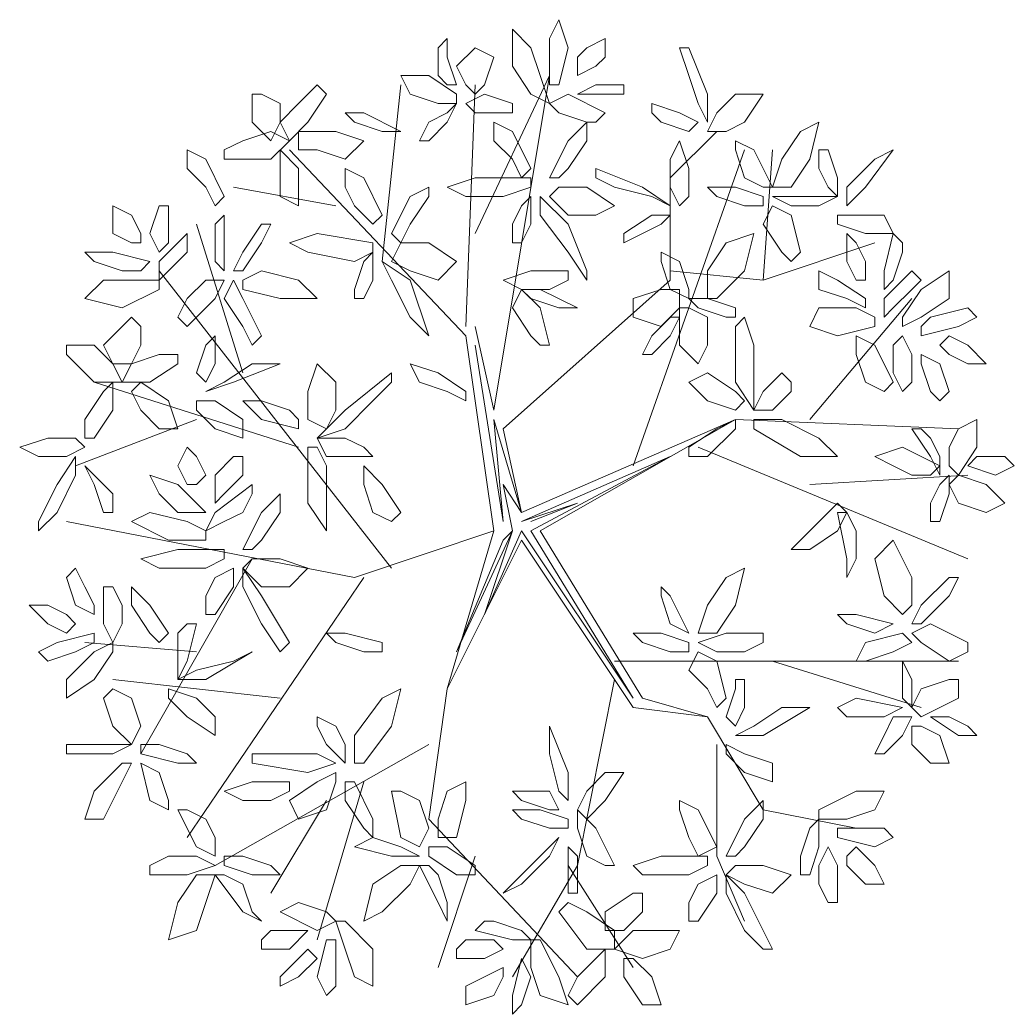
# Model space of a CAD drawing. Header units: millimetres. Extents: x 2576 to 2719, y 1757 to 1977.
# Drawn here: x 2674.578 to 2677.599, y 1814.504 to 1817.525 of the extents above; entities that cross this region are included whole.
import ezdxf

# ---------------------------------------------------------------- set-up
doc = ezdxf.new("R2010")
doc.units = ezdxf.units.MM
doc.layers.add('PDF_0', color=7, linetype='Continuous')

msp = doc.modelspace()

# ---------------------------------------------------------------- linework, layer by layer
at = {"layer": 'PDF_0', "lineweight": 9}
for points in [[(2676.1873, 1817.3842), (2676.1873, 1817.4689), (2676.2155, 1817.5254), (2676.2438, 1817.4406), (2676.2155, 1817.3277), (2676.1873, 1817.3277)], [(2676.1873, 1817.2712), (2676.1308, 1817.2994), (2676.0743, 1817.3842), (2676.0743, 1817.4971), (2676.1308, 1817.4406), (2676.159, 1817.3559)], [(2675.8766, 1817.3277), (2675.9049, 1817.3277), (2675.8766, 1817.4124), (2675.8766, 1817.4689), (2675.8484, 1817.4406), (2675.8484, 1817.3559)], [(2676.272, 1817.3559), (2676.272, 1817.4124), (2676.3002, 1817.4406), (2676.3567, 1817.4689), (2676.3567, 1817.4124), (2676.3285, 1817.3842)], [(2675.9614, 1817.2994), (2675.9331, 1817.3277), (2675.9049, 1817.3842), (2675.9614, 1817.4406), (2676.0178, 1817.4124), (2675.9896, 1817.3277)], [(2676.6109, 1817.3559), (2676.6391, 1817.2712), (2676.6674, 1817.2147), (2676.6674, 1817.2994), (2676.6109, 1817.4406), (2676.5826, 1817.4406)], [(2675.8484, 1817.2712), (2675.7637, 1817.2994), (2675.7354, 1817.3559), (2675.8202, 1817.3559), (2675.9049, 1817.2994), (2675.9049, 1817.2712)], [(2675.4813, 1817.3277), (2675.5095, 1817.2994), (2675.453, 1817.2147), (2675.3966, 1817.1582), (2675.3683, 1817.2147), (2675.4248, 1817.2712)], [(2676.385, 1817.2994), (2676.3002, 1817.2994), (2676.272, 1817.2994), (2676.3285, 1817.3277), (2676.4132, 1817.3277), (2676.4132, 1817.2994)], [(2675.3683, 1817.2712), (2675.3683, 1817.2147), (2675.3401, 1817.1582), (2675.2836, 1817.2147), (2675.2836, 1817.2994), (2675.3118, 1817.2994)], [(2676.0178, 1817.243), (2675.9614, 1817.243), (2675.9331, 1817.2712), (2675.9896, 1817.2994), (2676.0743, 1817.2712), (2676.0743, 1817.243)], [(2676.3002, 1817.2147), (2676.2155, 1817.243), (2676.1873, 1817.2712), (2676.2438, 1817.2994), (2676.3567, 1817.243), (2676.3285, 1817.2147)], [(2676.6674, 1817.1865), (2676.7238, 1817.1865), (2676.7803, 1817.2147), (2676.8368, 1817.2994), (2676.7521, 1817.2994), (2676.6956, 1817.243)], [(2675.8202, 1817.2147), (2675.8766, 1817.243), (2675.9049, 1817.2712), (2675.8766, 1817.2147), (2675.8202, 1817.1582), (2675.7919, 1817.1582)], [(2676.5262, 1817.2147), (2676.6109, 1817.1865), (2676.6391, 1817.2147), (2676.5826, 1817.243), (2676.4979, 1817.2712), (2676.4979, 1817.243)], [(2675.679, 1817.1865), (2675.7354, 1817.1865), (2675.6225, 1817.243), (2675.566, 1817.243), (2675.5942, 1817.2147)], [(2675.2554, 1817.1582), (2675.3401, 1817.1865), (2675.3966, 1817.1582), (2675.3401, 1817.1018), (2675.1989, 1817.1018), (2675.1989, 1817.13)], [(2675.4248, 1817.13), (2675.4248, 1817.1865), (2675.5378, 1817.1865), (2675.6225, 1817.1582), (2675.566, 1817.1018), (2675.4813, 1817.13)], [(2676.0743, 1817.1018), (2676.0178, 1817.1582), (2676.0178, 1817.2147), (2676.0743, 1817.1865), (2676.1308, 1817.0735), (2676.1026, 1817.0453)], [(2676.2438, 1817.0735), (2676.3002, 1817.1582), (2676.3002, 1817.2147), (2676.2438, 1817.1582), (2676.1873, 1817.0453), (2676.2155, 1817.0453)], [(2676.865, 1817.017), (2676.9215, 1817.017), (2676.978, 1817.1018), (2677.0062, 1817.2147), (2676.9497, 1817.1865), (2676.8933, 1817.1018)], [(2676.5826, 1816.9606), (2676.6109, 1816.9888), (2676.6109, 1817.0735), (2676.5826, 1817.1582), (2676.5544, 1817.1018), (2676.5544, 1817.017)], [(2676.7803, 1817.0453), (2676.7521, 1817.13), (2676.7521, 1817.1582), (2676.8085, 1817.13), (2676.865, 1817.017), (2676.8368, 1817.017)], [(2675.1424, 1817.017), (2675.0859, 1817.0735), (2675.0859, 1817.13), (2675.1424, 1817.1018), (2675.1989, 1816.9888), (2675.1707, 1816.9606)], [(2675.3683, 1816.9888), (2675.4248, 1816.9606), (2675.4248, 1817.0735), (2675.3683, 1817.13), (2675.3683, 1817.0735)], [(2677.0062, 1817.0735), (2677.0345, 1817.017), (2677.0627, 1816.9888), (2677.0627, 1817.0453), (2677.0345, 1817.13), (2677.0062, 1817.13)], [(2677.1757, 1817.1018), (2677.2321, 1817.13), (2677.1474, 1817.017), (2677.0909, 1816.9606), (2677.0909, 1817.017)], [(2675.5942, 1816.9606), (2675.566, 1817.017), (2675.566, 1817.0735), (2675.6225, 1817.0453), (2675.679, 1816.9323), (2675.6507, 1816.9041)], [(2676.385, 1817.017), (2676.4979, 1816.9888), (2676.5544, 1816.9606), (2676.4697, 1817.017), (2676.3285, 1817.0735), (2676.3285, 1817.0453)], [(2676.0461, 1816.9888), (2675.9331, 1816.9888), (2675.8766, 1817.017), (2675.9614, 1817.0453), (2676.1308, 1817.0453), (2676.1308, 1817.017)], [(2675.7637, 1816.9041), (2675.8202, 1816.9888), (2675.8202, 1817.017), (2675.7637, 1816.9888), (2675.7072, 1816.8758), (2675.7354, 1816.8476)], [(2676.1873, 1816.9888), (2676.2155, 1817.017), (2676.3002, 1817.017), (2676.385, 1816.9606), (2676.3285, 1816.9323), (2676.2438, 1816.9323)], [(2676.7803, 1816.9606), (2676.6956, 1816.9888), (2676.6674, 1817.017), (2676.7521, 1817.017), (2676.8368, 1816.9888), (2676.8368, 1816.9606)], [(2676.0743, 1816.8476), (2676.1026, 1816.8476), (2676.1308, 1816.9041), (2676.1308, 1816.9888), (2676.1026, 1816.9606), (2676.0743, 1816.9041)], [(2676.2438, 1816.8194), (2676.159, 1816.9323), (2676.159, 1816.9888), (2676.2438, 1816.9041), (2676.3002, 1816.7629), (2676.3002, 1816.7346)], [(2677.0062, 1816.9606), (2677.0627, 1816.9888), (2676.9497, 1816.9888), (2676.865, 1816.9888), (2676.9215, 1816.9606)], [(2674.9447, 1816.8476), (2674.9165, 1816.8476), (2674.86, 1816.8758), (2674.86, 1816.9606), (2674.9165, 1816.9323), (2674.9447, 1816.8758)], [(2675.0295, 1816.9323), (2675.0295, 1816.8476), (2675.0012, 1816.8194), (2674.973, 1816.8758), (2675.0012, 1816.9606), (2675.0295, 1816.9606)], [(2676.8933, 1816.8194), (2676.8368, 1816.9041), (2676.865, 1816.9606), (2676.9215, 1816.9323), (2676.9497, 1816.8194), (2676.9215, 1816.7911)], [(2675.1707, 1816.7911), (2675.1989, 1816.7629), (2675.1989, 1816.8758), (2675.1989, 1816.9323), (2675.1707, 1816.9041)], [(2676.4697, 1816.8758), (2676.5262, 1816.9041), (2676.5544, 1816.9323), (2676.4979, 1816.9323), (2676.4132, 1816.8758), (2676.4132, 1816.8476)], [(2677.0627, 1816.9323), (2677.0627, 1816.9041), (2677.1474, 1816.8758), (2677.2321, 1816.8758), (2677.2039, 1816.9323), (2677.1192, 1816.9323)], [(2675.2554, 1816.8194), (2675.3118, 1816.9041), (2675.3401, 1816.9041), (2675.3118, 1816.8476), (2675.2554, 1816.7629), (2675.2271, 1816.7629)], [(2675.0859, 1816.8194), (2675.0859, 1816.8758), (2675.0012, 1816.7911), (2675.0012, 1816.7346), (2675.0295, 1816.7629)], [(2675.5942, 1816.7911), (2675.453, 1816.8194), (2675.3966, 1816.8476), (2675.4813, 1816.8758), (2675.6507, 1816.8476), (2675.6507, 1816.8194)], [(2676.6674, 1816.6782), (2676.6956, 1816.6782), (2676.7803, 1816.7629), (2676.8085, 1816.8758), (2676.7238, 1816.8476), (2676.6674, 1816.7629)], [(2677.1474, 1816.7346), (2677.1192, 1816.7346), (2677.0909, 1816.7911), (2677.0909, 1816.8758), (2677.1192, 1816.8476), (2677.1474, 1816.7911)], [(2677.2604, 1816.8194), (2677.2321, 1816.7346), (2677.2039, 1816.7064), (2677.2039, 1816.7629), (2677.2321, 1816.8758), (2677.2604, 1816.8476)], [(2675.7072, 1816.7911), (2675.7354, 1816.8476), (2675.8202, 1816.8476), (2675.9049, 1816.7911), (2675.8484, 1816.7346), (2675.7637, 1816.7629)], [(2674.8883, 1816.7629), (2674.8035, 1816.7911), (2674.7753, 1816.8194), (2674.86, 1816.8194), (2674.973, 1816.7911), (2674.9447, 1816.7629)], [(2675.5942, 1816.6782), (2675.6225, 1816.6782), (2675.6507, 1816.7346), (2675.6507, 1816.8194), (2675.6225, 1816.7911), (2675.5942, 1816.7064)], [(2676.5826, 1816.7911), (2676.6109, 1816.7064), (2676.6109, 1816.6782), (2676.5544, 1816.7064), (2676.5262, 1816.7911), (2676.5262, 1816.8194)], [(2675.2554, 1816.7346), (2675.2554, 1816.7064), (2675.3683, 1816.6782), (2675.4813, 1816.6782), (2675.4248, 1816.7346), (2675.3118, 1816.7629)], [(2675.7637, 1816.6217), (2675.8202, 1816.5652), (2675.7637, 1816.7346), (2675.679, 1816.7911), (2675.7072, 1816.7346)], [(2676.1873, 1816.7064), (2676.1026, 1816.7064), (2676.0461, 1816.7346), (2676.1308, 1816.7629), (2676.2438, 1816.7629), (2676.2438, 1816.7346)], [(2677.0909, 1816.6782), (2677.0062, 1816.7064), (2677.0062, 1816.7629), (2677.0627, 1816.7346), (2677.1474, 1816.6782), (2677.1474, 1816.6499)], [(2677.2886, 1816.7064), (2677.2321, 1816.6499), (2677.2039, 1816.6217), (2677.2039, 1816.6782), (2677.2886, 1816.7629), (2677.3169, 1816.7346)], [(2677.2604, 1816.5934), (2677.2604, 1816.6217), (2677.3169, 1816.7064), (2677.4016, 1816.7629), (2677.4016, 1816.6782), (2677.3169, 1816.6217)], [(2675.0012, 1816.7346), (2675.0012, 1816.7064), (2674.8883, 1816.6499), (2674.7753, 1816.6782), (2674.8318, 1816.7346), (2674.9165, 1816.7346)], [(2675.0859, 1816.6782), (2675.1424, 1816.7346), (2675.1989, 1816.7346), (2675.1707, 1816.6782), (2675.0859, 1816.5934), (2675.0577, 1816.6217)], [(2675.2554, 1816.5934), (2675.1989, 1816.6782), (2675.2271, 1816.7346), (2675.2554, 1816.6782), (2675.3118, 1816.5652), (2675.2836, 1816.537)], [(2676.1308, 1816.5652), (2676.0743, 1816.6499), (2676.1026, 1816.7064), (2676.159, 1816.6499), (2676.1873, 1816.537), (2676.159, 1816.537)], [(2676.2155, 1816.6499), (2676.1308, 1816.6782), (2676.1026, 1816.7064), (2676.159, 1816.7064), (2676.272, 1816.6499), (2676.2438, 1816.6499)], [(2676.5826, 1816.7064), (2676.5826, 1816.6499), (2676.5262, 1816.5934), (2676.4414, 1816.6217), (2676.4414, 1816.6782), (2676.5262, 1816.7064)], [(2676.7238, 1816.6217), (2676.6391, 1816.6499), (2676.6109, 1816.6782), (2676.6674, 1816.6782), (2676.7521, 1816.6499), (2676.7521, 1816.6217)], [(2676.6674, 1816.6217), (2676.6674, 1816.537), (2676.6391, 1816.4805), (2676.5826, 1816.537), (2676.5826, 1816.6499), (2676.6109, 1816.6499)], [(2677.1757, 1816.6217), (2677.1757, 1816.5934), (2677.0627, 1816.5652), (2676.978, 1816.5934), (2677.0062, 1816.6499), (2677.1192, 1816.6499)], [(2677.3451, 1816.6217), (2677.4581, 1816.6499), (2677.4863, 1816.6217), (2677.4298, 1816.5934), (2677.3169, 1816.5652), (2677.3169, 1816.5934)], [(2674.9447, 1816.537), (2674.9165, 1816.4805), (2674.86, 1816.4805), (2674.8318, 1816.537), (2674.9165, 1816.6217), (2674.9447, 1816.5934)], [(2676.5826, 1816.6217), (2676.5544, 1816.6217), (2676.4979, 1816.5652), (2676.4697, 1816.5087), (2676.4979, 1816.5087), (2676.5544, 1816.5652)], [(2676.8085, 1816.537), (2676.8085, 1816.3958), (2676.8085, 1816.3393), (2676.7521, 1816.424), (2676.7521, 1816.5934), (2676.7803, 1816.6217)], [(2675.1424, 1816.537), (2675.1707, 1816.5652), (2675.1707, 1816.4805), (2675.1424, 1816.424), (2675.1142, 1816.4522)], [(2677.1474, 1816.424), (2677.1192, 1816.5087), (2677.1192, 1816.5652), (2677.1757, 1816.537), (2677.2321, 1816.424), (2677.2039, 1816.3958)], [(2677.2321, 1816.4522), (2677.2321, 1816.537), (2677.2604, 1816.5652), (2677.2886, 1816.5087), (2677.2886, 1816.424), (2677.2604, 1816.3958)], [(2677.3733, 1816.537), (2677.4016, 1816.5652), (2677.4581, 1816.537), (2677.5145, 1816.4805), (2677.4581, 1816.4805), (2677.4016, 1816.5087)], [(2674.8035, 1816.537), (2674.86, 1816.4805), (2674.8883, 1816.424), (2674.8035, 1816.424), (2674.7188, 1816.5087), (2674.7188, 1816.537)], [(2675.0577, 1816.5087), (2675.0577, 1816.4805), (2674.973, 1816.424), (2674.8883, 1816.424), (2674.9165, 1816.4805), (2675.0012, 1816.5087)], [(2677.3451, 1816.3958), (2677.3169, 1816.4805), (2677.3169, 1816.5087), (2677.3733, 1816.4805), (2677.4016, 1816.3958), (2677.3733, 1816.3675)], [(2675.2836, 1816.4805), (2675.3683, 1816.4805), (2675.2271, 1816.424), (2675.1424, 1816.3958), (2675.1989, 1816.424)], [(2675.5095, 1816.2828), (2675.453, 1816.311), (2675.453, 1816.3958), (2675.4813, 1816.4805), (2675.5378, 1816.424), (2675.5378, 1816.3393)], [(2675.8766, 1816.3958), (2675.7919, 1816.424), (2675.7637, 1816.4805), (2675.8484, 1816.4522), (2675.9331, 1816.3958), (2675.9331, 1816.3675)], [(2675.6507, 1816.3675), (2675.566, 1816.2828), (2675.4813, 1816.2546), (2675.566, 1816.3393), (2675.7072, 1816.4522), (2675.7072, 1816.424)], [(2676.7803, 1816.3675), (2676.7521, 1816.3393), (2676.6674, 1816.3675), (2676.6109, 1816.424), (2676.6674, 1816.4522), (2676.7521, 1816.3958)], [(2676.9215, 1816.424), (2676.8933, 1816.4522), (2676.8368, 1816.3958), (2676.8085, 1816.3393), (2676.865, 1816.3393), (2676.9215, 1816.3958)], [(2674.7753, 1816.311), (2674.8318, 1816.3958), (2674.86, 1816.424), (2674.86, 1816.3393), (2674.8035, 1816.2546), (2674.7753, 1816.2546)], [(2674.9165, 1816.3958), (2674.9447, 1816.424), (2675.0295, 1816.3675), (2675.0577, 1816.2828), (2675.0012, 1816.2828), (2674.9447, 1816.3393)], [(2675.1142, 1816.3675), (2675.1142, 1816.3393), (2675.1707, 1816.2828), (2675.2554, 1816.2546), (2675.2554, 1816.311), (2675.1707, 1816.3675)], [(2675.3966, 1816.3393), (2675.3118, 1816.3675), (2675.2554, 1816.3675), (2675.3118, 1816.311), (2675.4248, 1816.2828), (2675.4248, 1816.311)], [(2676.6956, 1816.2828), (2676.6109, 1816.2263), (2676.6109, 1816.1981), (2676.6674, 1816.1981), (2676.7521, 1816.2828), (2676.7521, 1816.311)], [(2676.8933, 1816.311), (2677.0062, 1816.2546), (2677.0627, 1816.1981), (2676.9497, 1816.1981), (2676.8085, 1816.2828), (2676.8085, 1816.311)], [(2677.4016, 1816.2263), (2677.4298, 1816.2828), (2677.4863, 1816.311), (2677.4863, 1816.2263), (2677.4298, 1816.1416), (2677.4016, 1816.1699)], [(2677.3451, 1816.2546), (2677.3733, 1816.1981), (2677.3733, 1816.1416), (2677.3451, 1816.1981), (2677.2886, 1816.2828), (2677.3169, 1816.2828)], [(2674.7753, 1816.2263), (2674.7471, 1816.2546), (2674.6623, 1816.2546), (2674.5776, 1816.2263), (2674.6341, 1816.1981), (2674.7188, 1816.1981)], [(2675.6507, 1816.1981), (2675.6225, 1816.2263), (2675.566, 1816.2546), (2675.4813, 1816.2546), (2675.5095, 1816.1981), (2675.5942, 1816.1981)], [(2675.1142, 1816.1134), (2675.0859, 1816.1134), (2675.0577, 1816.1699), (2675.0859, 1816.2263), (2675.1142, 1816.1981), (2675.1424, 1816.1416)], [(2675.5095, 1816.1699), (2675.5095, 1816.0287), (2675.5095, 1815.9722), (2675.453, 1816.0569), (2675.453, 1816.2263), (2675.4813, 1816.2263)], [(2677.2886, 1816.1416), (2677.2321, 1816.1699), (2677.1757, 1816.1981), (2677.2604, 1816.2263), (2677.3733, 1816.1699), (2677.3451, 1816.1416)], [(2674.6906, 1816.0287), (2674.7471, 1816.1416), (2674.7471, 1816.1981), (2674.6906, 1816.1134), (2674.6341, 1816.0004), (2674.6341, 1815.9722)], [(2675.2554, 1816.1416), (2675.1989, 1816.0851), (2675.1707, 1816.0569), (2675.1707, 1816.1416), (2675.2271, 1816.1981), (2675.2554, 1816.1981)], [(2677.4581, 1816.1699), (2677.5428, 1816.1416), (2677.5993, 1816.1699), (2677.571, 1816.1981), (2677.4863, 1816.1981)], [(2674.86, 1816.0851), (2674.8035, 1816.1416), (2674.7753, 1816.1699), (2674.8035, 1816.1134), (2674.8318, 1816.0287), (2674.86, 1816.0287)], [(2675.6507, 1816.0287), (2675.6225, 1816.1134), (2675.6225, 1816.1699), (2675.679, 1816.1134), (2675.7354, 1816.0287), (2675.7072, 1816.0004)], [(2675.0577, 1816.0287), (2675.0012, 1816.0851), (2674.973, 1816.1416), (2675.0577, 1816.1134), (2675.1424, 1816.0287), (2675.1142, 1816.0287)], [(2677.3451, 1816.0569), (2677.3733, 1816.1134), (2677.4016, 1816.1416), (2677.4016, 1816.0851), (2677.3733, 1816.0004), (2677.3451, 1816.0004)], [(2677.4016, 1816.1134), (2677.4298, 1816.1416), (2677.5145, 1816.1134), (2677.571, 1816.0569), (2677.5145, 1816.0287), (2677.4298, 1816.0569)], [(2675.2554, 1816.0287), (2675.1989, 1816.0004), (2675.1424, 1815.9722), (2675.1707, 1816.0287), (2675.2836, 1816.1134), (2675.2836, 1816.0851)], [(2675.3118, 1815.9439), (2675.3683, 1816.0287), (2675.3683, 1816.0851), (2675.3118, 1816.0287), (2675.2554, 1815.9157), (2675.2836, 1815.9157)], [(2677.0627, 1815.9722), (2676.978, 1815.9157), (2676.9215, 1815.9157), (2676.978, 1815.9722), (2677.0627, 1816.0569), (2677.0909, 1816.0287)], [(2675.1424, 1815.9722), (2675.1424, 1815.9439), (2675.0295, 1815.9439), (2674.9165, 1816.0004), (2674.973, 1816.0287), (2675.0859, 1816.0004)], [(2677.1192, 1815.9722), (2677.1192, 1815.8875), (2677.0909, 1815.831), (2677.0909, 1815.8875), (2677.0627, 1816.0287), (2677.0909, 1816.0287)], [(2677.2604, 1815.718), (2677.2886, 1815.7463), (2677.2886, 1815.831), (2677.2321, 1815.9439), (2677.1757, 1815.8875), (2677.2039, 1815.7745)], [(2675.1424, 1815.8592), (2675.0012, 1815.8592), (2674.9447, 1815.8875), (2675.0577, 1815.9157), (2675.1989, 1815.9157), (2675.1989, 1815.8875)], [(2675.2554, 1815.8592), (2675.2836, 1815.8875), (2675.3683, 1815.8875), (2675.453, 1815.8592), (2675.3966, 1815.8027), (2675.3118, 1815.8027)], [(2674.7753, 1815.8027), (2674.8035, 1815.7463), (2674.8035, 1815.718), (2674.7471, 1815.7463), (2674.7188, 1815.831), (2674.7471, 1815.8592)], [(2675.1424, 1815.718), (2675.1707, 1815.718), (2675.2271, 1815.8027), (2675.2271, 1815.8592), (2675.1707, 1815.831), (2675.1424, 1815.7745)], [(2675.3118, 1815.6898), (2675.2554, 1815.8027), (2675.2554, 1815.8592), (2675.3118, 1815.7745), (2675.3966, 1815.6333), (2675.3683, 1815.6051)], [(2676.6391, 1815.6615), (2676.6956, 1815.6615), (2676.7521, 1815.7463), (2676.7803, 1815.8592), (2676.7238, 1815.831), (2676.6674, 1815.7463)], [(2677.4016, 1815.7745), (2677.3169, 1815.6898), (2677.2886, 1815.6898), (2677.3169, 1815.7463), (2677.4016, 1815.831), (2677.4298, 1815.831)], [(2674.8883, 1815.7463), (2674.8883, 1815.6898), (2674.86, 1815.6333), (2674.8318, 1815.6898), (2674.8318, 1815.8027), (2674.86, 1815.8027)], [(2674.973, 1815.6615), (2674.9165, 1815.7463), (2674.9165, 1815.8027), (2674.973, 1815.7463), (2675.0295, 1815.6615), (2675.0012, 1815.6333)], [(2676.5544, 1815.6898), (2676.6109, 1815.6615), (2676.5544, 1815.7745), (2676.5262, 1815.8027), (2676.5262, 1815.7745)], [(2674.7471, 1815.6898), (2674.7188, 1815.6615), (2674.6623, 1815.6898), (2674.6059, 1815.7463), (2674.6623, 1815.7463), (2674.7188, 1815.718)], [(2677.1757, 1815.6615), (2677.2321, 1815.6898), (2677.1192, 1815.718), (2677.0627, 1815.718), (2677.0909, 1815.6898)], [(2675.0577, 1815.6615), (2675.0577, 1815.5768), (2675.0577, 1815.5203), (2675.0859, 1815.5768), (2675.1142, 1815.6898), (2675.0859, 1815.6898)], [(2677.4016, 1815.5768), (2677.3169, 1815.6333), (2677.2886, 1815.6615), (2677.3451, 1815.6898), (2677.4581, 1815.6333), (2677.4581, 1815.6051)], [(2674.7471, 1815.6051), (2674.6623, 1815.5768), (2674.6341, 1815.6051), (2674.6906, 1815.6333), (2674.8035, 1815.6615), (2674.8035, 1815.6333)], [(2675.6225, 1815.6051), (2675.5378, 1815.6333), (2675.5095, 1815.6615), (2675.566, 1815.6615), (2675.679, 1815.6333), (2675.679, 1815.6051)], [(2676.5544, 1815.6051), (2676.4697, 1815.6333), (2676.4414, 1815.6615), (2676.5262, 1815.6615), (2676.6109, 1815.6333), (2676.6109, 1815.6051)], [(2676.7803, 1815.6051), (2676.6956, 1815.6051), (2676.6391, 1815.6333), (2676.7238, 1815.6615), (2676.8368, 1815.6615), (2676.8368, 1815.6333)], [(2677.2321, 1815.6051), (2677.1474, 1815.5768), (2677.1192, 1815.5768), (2677.1474, 1815.6333), (2677.2604, 1815.6615), (2677.2886, 1815.6333)], [(2674.86, 1815.6333), (2674.86, 1815.6051), (2674.8035, 1815.5203), (2674.7188, 1815.4639), (2674.7188, 1815.5203), (2674.8035, 1815.6051)], [(2675.2271, 1815.5768), (2675.2836, 1815.6051), (2675.1424, 1815.5203), (2675.0577, 1815.5203), (2675.1142, 1815.5486)], [(2676.6674, 1815.4921), (2676.6109, 1815.5486), (2676.6391, 1815.6051), (2676.6956, 1815.5768), (2676.7238, 1815.4639), (2676.6956, 1815.4356)], [(2677.2886, 1815.5203), (2677.2604, 1815.5768), (2677.2604, 1815.4639), (2677.2886, 1815.4356), (2677.2886, 1815.4639)], [(2676.7521, 1815.4921), (2676.7238, 1815.4074), (2676.7521, 1815.3791), (2676.7803, 1815.4356), (2676.7803, 1815.5203), (2676.7521, 1815.5203)], [(2677.3169, 1815.4921), (2677.4016, 1815.5203), (2677.4298, 1815.5203), (2677.4298, 1815.4639), (2677.3169, 1815.4074), (2677.2886, 1815.4356)], [(2674.9165, 1815.4639), (2674.9447, 1815.3791), (2674.9165, 1815.3227), (2674.86, 1815.3791), (2674.8318, 1815.4639), (2674.86, 1815.4921)], [(2675.0295, 1815.4921), (2675.0295, 1815.4639), (2675.0859, 1815.4074), (2675.1707, 1815.3509), (2675.1707, 1815.4074), (2675.1142, 1815.4639)], [(2675.5942, 1815.3509), (2675.679, 1815.4639), (2675.7354, 1815.4921), (2675.7072, 1815.3791), (2675.6225, 1815.2662), (2675.5942, 1815.2662)], [(2677.2039, 1815.4074), (2677.2604, 1815.4356), (2677.1192, 1815.4639), (2677.0627, 1815.4356), (2677.0909, 1815.4074)], [(2676.8933, 1815.4356), (2676.978, 1815.4356), (2676.8368, 1815.3509), (2676.7521, 1815.3509), (2676.8085, 1815.3791)], [(2675.4813, 1815.4074), (2675.4813, 1815.3791), (2675.5095, 1815.3227), (2675.566, 1815.2662), (2675.566, 1815.3227), (2675.5378, 1815.3791)], [(2677.2039, 1815.3509), (2677.2321, 1815.4074), (2677.2886, 1815.4074), (2677.2604, 1815.3509), (2677.2039, 1815.2944), (2677.1757, 1815.2944)], [(2677.3451, 1815.4074), (2677.4298, 1815.3509), (2677.4863, 1815.3509), (2677.4581, 1815.3791), (2677.4016, 1815.4074)], [(2676.1873, 1815.2944), (2676.1873, 1815.3791), (2676.2438, 1815.2379), (2676.2438, 1815.1532), (2676.2155, 1815.1815)], [(2677.2886, 1815.3791), (2677.3169, 1815.3791), (2677.3733, 1815.3509), (2677.4016, 1815.2662), (2677.3451, 1815.2662), (2677.2886, 1815.3227)], [(2674.7753, 1815.3227), (2674.8883, 1815.3227), (2674.9165, 1815.3227), (2674.86, 1815.2944), (2674.7188, 1815.2944), (2674.7188, 1815.3227)], [(2675.0012, 1815.3227), (2675.0859, 1815.2944), (2675.1142, 1815.2662), (2675.0577, 1815.2662), (2674.9447, 1815.2944), (2674.9447, 1815.3227)], [(2676.7238, 1815.3227), (2676.7238, 1815.2944), (2676.7803, 1815.2379), (2676.865, 1815.2097), (2676.865, 1815.2662), (2676.7803, 1815.2944)], [(2675.3683, 1815.2944), (2675.4813, 1815.2944), (2675.5378, 1815.2662), (2675.453, 1815.2379), (2675.2836, 1815.2662), (2675.2836, 1815.2944)], [(2674.9165, 1815.2662), (2674.8883, 1815.2662), (2674.8035, 1815.1815), (2674.7753, 1815.0967), (2674.8318, 1815.0967), (2674.8883, 1815.2097)], [(2675.0012, 1815.2379), (2674.9447, 1815.2662), (2674.973, 1815.1532), (2675.0295, 1815.125), (2675.0295, 1815.1532)], [(2675.5378, 1815.2379), (2675.5378, 1815.2097), (2675.5095, 1815.125), (2675.4248, 1815.0967), (2675.3966, 1815.1532), (2675.4813, 1815.2097)], [(2676.272, 1815.125), (2676.3002, 1815.0967), (2676.3567, 1815.1532), (2676.4132, 1815.2379), (2676.3567, 1815.2379), (2676.3002, 1815.1815)], [(2675.3401, 1815.1532), (2675.2554, 1815.1532), (2675.1989, 1815.1815), (2675.2836, 1815.2097), (2675.3966, 1815.2097), (2675.3966, 1815.1815)], [(2675.566, 1815.1532), (2675.6225, 1815.0685), (2675.6507, 1815.0403), (2675.6507, 1815.0967), (2675.5942, 1815.2097), (2675.566, 1815.2097)], [(2675.8484, 1815.0967), (2675.8766, 1815.1815), (2675.9331, 1815.2097), (2675.9331, 1815.1532), (2675.9049, 1815.0403), (2675.8484, 1815.0403)], [(2675.7919, 1815.1532), (2675.8202, 1815.0685), (2675.7919, 1815.012), (2675.7354, 1815.0403), (2675.7072, 1815.1815), (2675.7354, 1815.1815)], [(2676.1026, 1815.1532), (2676.0743, 1815.1815), (2676.1873, 1815.1815), (2676.2155, 1815.125), (2676.1873, 1815.125)], [(2677.0062, 1815.0967), (2677.0062, 1815.125), (2677.1192, 1815.1815), (2677.2039, 1815.1815), (2677.1757, 1815.125), (2677.0909, 1815.0967)], [(2676.6109, 1815.0403), (2676.5826, 1815.125), (2676.5826, 1815.1532), (2676.6391, 1815.125), (2676.6956, 1815.012), (2676.6391, 1814.9838)], [(2676.7803, 1815.012), (2676.8368, 1815.0967), (2676.8368, 1815.1532), (2676.7803, 1815.0967), (2676.7238, 1814.9838), (2676.7521, 1814.9838)], [(2675.1424, 1815.0967), (2675.1707, 1815.0403), (2675.1707, 1814.9838), (2675.1142, 1815.012), (2675.0577, 1815.125), (2675.0859, 1815.125)], [(2676.2438, 1815.0685), (2676.2438, 1815.0967), (2676.159, 1815.125), (2676.0743, 1815.125), (2676.1026, 1815.0967), (2676.1873, 1815.0685)], [(2676.3002, 1814.9838), (2676.272, 1815.0685), (2676.272, 1815.125), (2676.3285, 1815.0685), (2676.385, 1814.9555), (2676.3567, 1814.9555)], [(2676.9497, 1814.9838), (2676.978, 1815.0685), (2677.0062, 1815.0967), (2677.0062, 1815.012), (2676.978, 1814.9273), (2676.9497, 1814.9273)], [(2677.1192, 1815.0685), (2677.2039, 1815.0685), (2677.2321, 1815.0403), (2677.1757, 1815.012), (2677.0627, 1815.0403), (2677.0627, 1815.0685)], [(2675.6507, 1815.0403), (2675.5942, 1815.012), (2675.7072, 1814.9838), (2675.7919, 1814.9838), (2675.7354, 1815.012)], [(2675.8766, 1815.012), (2675.9614, 1814.9555), (2675.9614, 1814.9273), (2675.9049, 1814.9273), (2675.8202, 1814.9838), (2675.8202, 1815.012)], [(2676.1026, 1814.8991), (2676.0461, 1814.8708), (2676.159, 1814.9838), (2676.2155, 1815.0403), (2676.1873, 1814.9838)], [(2676.272, 1814.8991), (2676.272, 1814.9838), (2676.2438, 1815.012), (2676.2438, 1814.9555), (2676.2438, 1814.8708), (2676.272, 1814.8708)], [(2677.0062, 1814.8991), (2677.0062, 1814.9555), (2677.0345, 1815.012), (2677.0627, 1814.9555), (2677.0627, 1814.8426), (2677.0345, 1814.8426)], [(2677.0909, 1814.9838), (2677.1192, 1815.012), (2677.1757, 1814.9555), (2677.2039, 1814.8991), (2677.1474, 1814.8991), (2677.0909, 1814.9555)], [(2675.0295, 1814.9838), (2675.1142, 1814.9838), (2675.1707, 1814.9555), (2675.0859, 1814.9273), (2674.973, 1814.9273), (2674.973, 1814.9555)], [(2675.2554, 1814.9838), (2675.3401, 1814.9555), (2675.3683, 1814.9273), (2675.2836, 1814.9273), (2675.1989, 1814.9555), (2675.1989, 1814.9838)], [(2676.6109, 1814.9273), (2676.4697, 1814.9273), (2676.4414, 1814.9555), (2676.5262, 1814.9838), (2676.6674, 1814.9838), (2676.6674, 1814.9555)], [(2675.7919, 1814.9555), (2675.7354, 1814.9555), (2675.6507, 1814.8991), (2675.6225, 1814.7861), (2675.679, 1814.8143), (2675.7637, 1814.8991)], [(2675.8484, 1814.9273), (2675.8766, 1814.8426), (2675.8766, 1814.7861), (2675.8484, 1814.8426), (2675.7919, 1814.9555), (2675.8202, 1814.9555)], [(2676.7238, 1814.9273), (2676.7521, 1814.9555), (2676.8368, 1814.9555), (2676.9215, 1814.9273), (2676.865, 1814.8708), (2676.7803, 1814.8991)], [(2675.1707, 1814.9273), (2675.1142, 1814.9273), (2675.0577, 1814.8426), (2675.0295, 1814.7296), (2675.1142, 1814.7579), (2675.1424, 1814.8426)], [(2675.2554, 1814.8991), (2675.2836, 1814.8143), (2675.3118, 1814.7861), (2675.2554, 1814.8143), (2675.1707, 1814.9273), (2675.1989, 1814.9273)], [(2676.6109, 1814.7861), (2676.6391, 1814.7861), (2676.6956, 1814.8708), (2676.6956, 1814.9273), (2676.6391, 1814.8991), (2676.6109, 1814.8426)], [(2676.7803, 1814.7579), (2676.7238, 1814.8708), (2676.7238, 1814.9273), (2676.7803, 1814.8708), (2676.865, 1814.7014), (2676.8368, 1814.7014)], [(2676.4697, 1814.8143), (2676.4132, 1814.7579), (2676.3567, 1814.7579), (2676.3567, 1814.8143), (2676.4414, 1814.8708), (2676.4697, 1814.8708)], [(2675.4248, 1814.8426), (2675.3683, 1814.8143), (2675.4813, 1814.7579), (2675.5378, 1814.7861), (2675.5095, 1814.8143)], [(2676.3002, 1814.8143), (2676.385, 1814.7579), (2676.385, 1814.7014), (2676.3002, 1814.7014), (2676.2155, 1814.8143), (2676.2438, 1814.8426)], [(2675.5378, 1814.7861), (2675.566, 1814.7861), (2675.6507, 1814.7014), (2675.6507, 1814.5884), (2675.5942, 1814.6167), (2675.566, 1814.7014)], [(2676.0178, 1814.7861), (2676.1026, 1814.7579), (2676.1308, 1814.7296), (2676.0743, 1814.7296), (2675.9614, 1814.7579), (2675.9896, 1814.7861)], [(2675.3401, 1814.7579), (2675.4248, 1814.7579), (2675.453, 1814.7579), (2675.3966, 1814.7014), (2675.3118, 1814.7014), (2675.3118, 1814.7296)], [(2676.5826, 1814.7579), (2676.5544, 1814.7014), (2676.4697, 1814.6731), (2676.385, 1814.7014), (2676.4414, 1814.7579), (2676.5262, 1814.7579)], [(2675.5378, 1814.6731), (2675.5378, 1814.5884), (2675.5095, 1814.5602), (2675.4813, 1814.6167), (2675.5095, 1814.7296), (2675.5378, 1814.7296)], [(2675.9331, 1814.7296), (2676.0178, 1814.7296), (2676.0461, 1814.7014), (2675.9896, 1814.6731), (2675.9049, 1814.6731), (2675.9049, 1814.7014)], [(2676.1308, 1814.7296), (2676.159, 1814.7296), (2676.2155, 1814.6167), (2676.2438, 1814.532), (2676.159, 1814.5602), (2676.1308, 1814.6449)], [(2675.453, 1814.7014), (2675.4813, 1814.6731), (2675.4248, 1814.6167), (2675.3683, 1814.5884), (2675.3683, 1814.6167), (2675.4248, 1814.6731)], [(2676.272, 1814.6167), (2676.3285, 1814.6731), (2676.3567, 1814.7014), (2676.3567, 1814.6167), (2676.272, 1814.532), (2676.2438, 1814.5602)], [(2676.1308, 1814.6167), (2676.1026, 1814.6731), (2676.0743, 1814.5602), (2676.0743, 1814.5037), (2676.1026, 1814.532)], [(2676.4132, 1814.6731), (2676.4414, 1814.6731), (2676.4979, 1814.6167), (2676.5262, 1814.532), (2676.4697, 1814.532), (2676.4132, 1814.6167)], [(2676.0461, 1814.6449), (2676.0461, 1814.6167), (2676.0178, 1814.5602), (2675.9331, 1814.532), (2675.9331, 1814.5884), (2675.9896, 1814.6167)]]:
    msp.add_lwpolyline(points, close=True, dxfattribs=at)
for points in [[(2675.9614, 1816.8758), (2676.1873, 1817.3559), (2676.0178, 1816.3393), (2675.9614, 1816.5934)], [(2675.679, 1816.7911), (2675.7354, 1817.3277)], [(2675.9331, 1816.5934), (2675.9614, 1817.3277)], [(2676.6956, 1817.1865), (2676.5544, 1817.0453), (2676.5544, 1816.7346), (2676.0461, 1816.2828), (2676.1026, 1816.0287), (2676.7521, 1816.311), (2676.159, 1815.9722), (2676.4697, 1815.4639), (2676.6674, 1815.4074)], [(2677.1192, 1815.0685), (2676.8368, 1815.125), (2676.6674, 1815.4074), (2676.4414, 1815.4356), (2676.1026, 1815.9439), (2675.8766, 1815.4921), (2676.0178, 1815.9722), (2675.9331, 1816.5652), (2675.3966, 1817.13)], [(2676.4414, 1816.1699), (2676.7803, 1817.13)], [(2676.5544, 1816.7629), (2676.8368, 1816.7346), (2676.865, 1817.13)], [(2675.5378, 1816.9606), (2675.2271, 1817.017)], [(2675.2554, 1816.4522), (2675.1142, 1816.9041)], [(2676.8368, 1816.7346), (2677.1757, 1816.8476)], [(2675.7072, 1815.8592), (2675.0012, 1816.7629)], [(2676.978, 1816.311), (2677.2886, 1816.6782)], [(2675.9614, 1816.537), (2676.0461, 1816.0004), (2676.0178, 1816.311), (2676.1026, 1816.0287), (2676.0461, 1816.1134), (2676.0743, 1815.9722), (2676.0461, 1815.9439), (2675.9049, 1815.6051), (2676.0743, 1815.9722), (2675.9896, 1815.718), (2676.1026, 1815.9722), (2676.4414, 1815.4639), (2676.1308, 1815.9722), (2676.5544, 1816.1981), (2676.1026, 1816.0004), (2676.272, 1816.0569), (2676.1308, 1816.0004)], [(2675.4248, 1816.2263), (2674.8035, 1816.424)], [(2675.1142, 1816.311), (2674.7471, 1816.1699)], [(2676.7521, 1816.311), (2677.4298, 1816.2828)], [(2676.6391, 1816.2263), (2677.4581, 1815.8875)], [(2676.978, 1816.1134), (2677.4581, 1816.1416)], [(2675.5942, 1815.831), (2674.7188, 1816.0004)], [(2675.5942, 1815.831), (2676.0178, 1815.9722), (2675.5942, 1815.831)], [(2675.2836, 1815.8875), (2674.9447, 1815.2944)], [(2675.6225, 1815.831), (2675.0859, 1815.0403)], [(2675.1142, 1815.6051), (2674.7753, 1815.6333)], [(2676.385, 1815.5768), (2677.4298, 1815.5768)], [(2676.865, 1815.5768), (2677.3169, 1815.4356)], [(2675.3683, 1815.4639), (2674.86, 1815.5203)], [(2676.385, 1815.5203), (2676.272, 1814.9555), (2676.0743, 1814.6167)], [(2675.8766, 1815.4921), (2675.8202, 1815.0967), (2676.272, 1814.6167)], [(2675.8202, 1815.3227), (2675.1707, 1814.9555)], [(2676.6956, 1815.3227), (2676.6956, 1814.9838), (2676.7803, 1814.7861)], [(2675.6225, 1815.2097), (2675.4813, 1814.7296)], [(2675.5095, 1815.1532), (2675.3401, 1814.8708)], [(2675.9614, 1814.9838), (2675.8484, 1814.6449)], [(2676.2438, 1814.9555), (2676.4414, 1814.6449)]]:
    msp.add_lwpolyline(points, dxfattribs=at)

doc.saveas('drawing.dxf')
